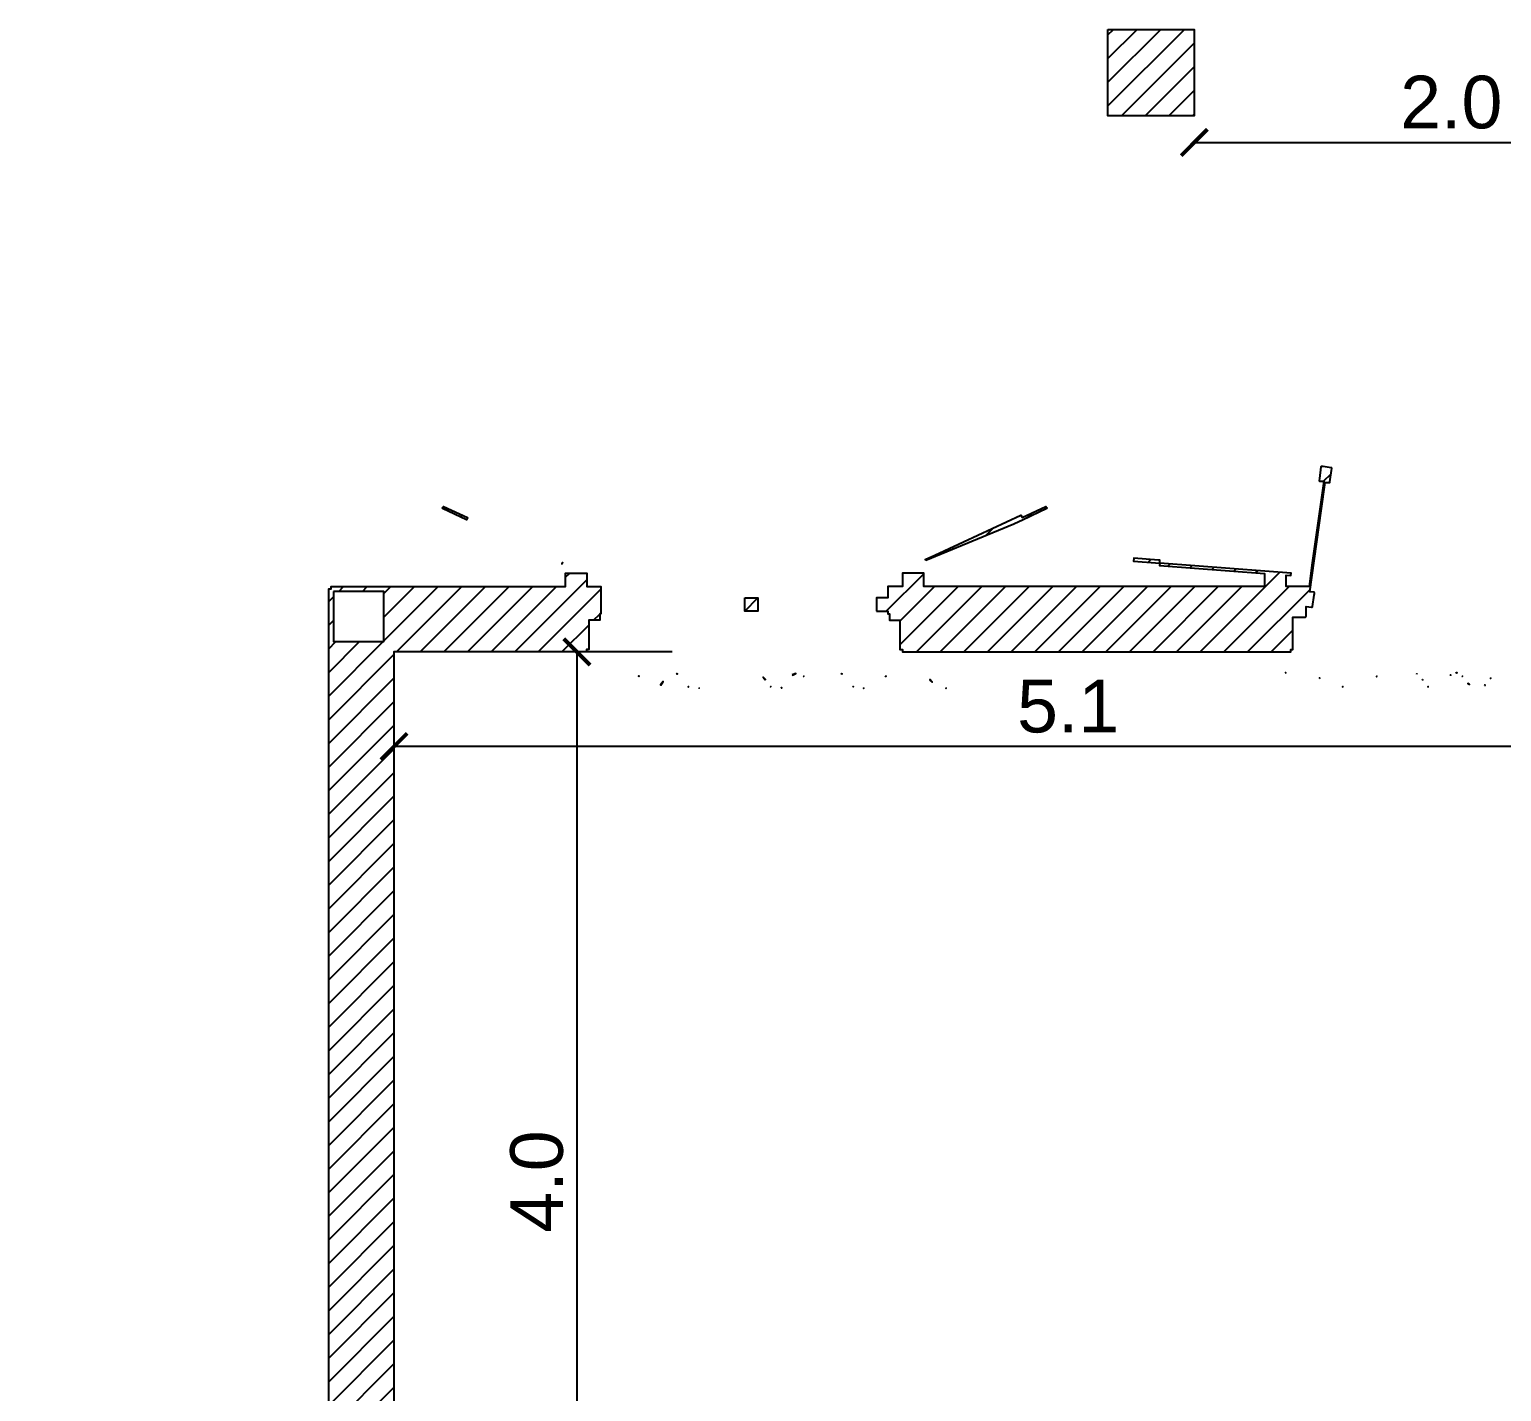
# Model space of a CAD drawing. Header units: metres. Extents: x -155 to -31, y -2 to 38.
# Drawn here: x -116.29 to -110.7, y 15.15 to 20.32 of the extents above; entities that cross this region are included whole.
import ezdxf

# ---------------------------------------------------------------- set-up
doc = ezdxf.new("R2010")
doc.units = ezdxf.units.M
doc.layers.add('DİMENSİONS', color=1, linetype='Continuous', true_color=0xff0000)
doc.layers.add('Layer 03$KAT1_MOBILYA', color=9, linetype='Continuous', true_color=0xc0c0c0)
doc.layers.add('Layer 03$KAT1_DUVAR', color=7, linetype='Continuous')
doc.styles.add('Default', font='arial.ttf')
doc.dimstyles.new('Default', dxfattribs={"dimscale": 2, "dimtxt": 0.1, "dimasz": 0.1, "dimexe": 0.05, "dimexo": 0.05, "dimgap": 0.025, "dimtad": 1, "dimtoh": 1, "dimzin": 1, "dimdsep": 46, "dimtxsty": 'Default', "dimcen": 0.05, "dimazin": 1, "dimtfac": 1, "dimtdec": 4, "dimtix": 1, "dimtofl": 0, "dimtmove": 1, "dimatfit": 3, "dimfxl": 0.1, "dimtolj": 1, "dimtzin": 1, "dimarcsym": 0})
pattern_1 = [(45, (-109.91591, 9.92203), (-0.04490128, 0.04490128), [])]
pattern_2 = [(135, (-109.91591, 9.92203), (-0.0449013, -0.0449013), [])]

# ---------------------------------------------------------------- blocks, each defined once
blk = doc.blocks.new('_ArchTick')
at = {"color": 0, "linetype": 'ByBlock', "const_width": 0.15}
blk.add_lwpolyline([(-0.5, -0.5), (0.5, 0.5)], dxfattribs=at)
blk = doc.blocks.new('*D65')
at = {"layer": 'Defpoints', "color": 0}
for p in [(-111.8688, 19.8948), (-109.9165, 19.8948), (-109.9165, 19.8948)]:
    blk.add_point(p, dxfattribs=at)
at = {"layer": 'DİMENSİONS', "color": 0, "lineweight": -2}
for p, q in [((-111.8688, 19.9948), (-111.8688, 19.9948)), ((-109.9165, 19.9948), (-109.9165, 19.9948)), ((-111.8688, 19.8948), (-109.9165, 19.8948))]:
    blk.add_line(p, q, dxfattribs=at)
at = {"layer": 'DİMENSİONS', "color": 0, "lineweight": -2, "xscale": 0.1, "yscale": 0.1, "zscale": 0.1, "rotation": 180}
blk.add_blockref('_ArchTick', (-111.8688, 19.8948), dxfattribs=at)
at = {"layer": 'DİMENSİONS', "color": 0, "lineweight": -2, "xscale": 0.1, "yscale": 0.1, "zscale": 0.1}
blk.add_blockref('_ArchTick', (-109.9165, 19.8948), dxfattribs=at)
at = {"layer": 'DİMENSİONS', "color": 0, "insert": (-110.8927, 20.0469), "char_height": 0.2, "attachment_point": 5, "style": 'Default'}
blk.add_mtext('\\A1;2.0', dxfattribs=at)
blk = doc.blocks.new('*D70')
at = {"layer": 'Defpoints', "color": 0}
for p in [(-114.9089, 17.6007), (-114.9089, 17.6007), (-109.7868, 17.6007)]:
    blk.add_point(p, dxfattribs=at)
at = {"layer": 'DİMENSİONS', "color": 0, "lineweight": -2}
for p, q in [((-109.7868, 17.6007), (-114.9089, 17.6007)), ((-114.9089, 17.5007), (-114.9089, 17.5007)), ((-109.7868, 17.5007), (-109.7868, 17.5007))]:
    blk.add_line(p, q, dxfattribs=at)
at = {"layer": 'DİMENSİONS', "color": 0, "lineweight": -2, "xscale": 0.1, "yscale": 0.1, "zscale": 0.1, "rotation": 180}
blk.add_blockref('_ArchTick', (-114.9089, 17.6007), dxfattribs=at)
at = {"layer": 'DİMENSİONS', "color": 0, "lineweight": -2, "xscale": 0.1, "yscale": 0.1, "zscale": 0.1}
blk.add_blockref('_ArchTick', (-109.7868, 17.6007), dxfattribs=at)
at = {"layer": 'DİMENSİONS', "color": 0, "insert": (-112.3479, 17.7528), "char_height": 0.2, "attachment_point": 5, "style": 'Default'}
blk.add_mtext('\\A1;5.1', dxfattribs=at)
blk = doc.blocks.new('*D71')
at = {"layer": 'Defpoints', "color": 0}
for p in [(-113.7516, 17.9599), (-114.2139, 13.9379), (-113.7516, 13.9379)]:
    blk.add_point(p, dxfattribs=at)
at = {"layer": 'DİMENSİONS', "color": 0, "lineweight": -2}
for p, q in [((-113.8516, 17.9599), (-114.3139, 17.9599)), ((-114.2139, 17.9599), (-114.2139, 13.9379)), ((-113.8516, 13.9379), (-114.3139, 13.9379))]:
    blk.add_line(p, q, dxfattribs=at)
at = {"layer": 'DİMENSİONS', "color": 0, "lineweight": -2, "xscale": 0.1, "yscale": 0.1, "zscale": 0.1}
for p, rotation in [((-114.2139, 17.9599), 90), ((-114.2139, 13.9379), 270)]:
    blk.add_blockref('_ArchTick', p, dxfattribs=dict(at, rotation=rotation))
at = {"layer": 'DİMENSİONS', "color": 0, "insert": (-114.366, 15.9489), "char_height": 0.2, "attachment_point": 5, "rotation": 90, "style": 'Default'}
blk.add_mtext('\\A1;4.0', dxfattribs=at)

msp = doc.modelspace()

# ---------------------------------------------------------------- hatches: boundary and pattern name
at = {"layer": 'Layer 03$KAT1_DUVAR'}
h = msp.add_hatch(dxfattribs=at)
h.set_pattern_fill('ANSI31', scale=0.02, style=0, pattern_type=2)
h.set_pattern_definition(pattern_1)
h.paths.add_polyline_path([(-112.1969, 20.324), (-111.8688, 20.324), (-111.8688, 19.9959), (-112.1969, 19.9959)], flags=0)
h = msp.add_hatch(dxfattribs=at)
h.set_pattern_fill('ANSI31', scale=0.02, style=0, pattern_type=2)
h.set_pattern_definition(pattern_1)
h.paths.add_polyline_path([(-113.0762, 18.1142), (-113.0326, 18.1142), (-113.0326, 18.105), (-113.0266, 18.105), (-113.0266, 18.0803), (-112.9869, 18.0803), (-112.9869, 17.9693), (-112.9775, 17.9693), (-112.9774, 17.9599), (-111.5025, 17.9599), (-111.5025, 17.9693), (-111.494, 17.9693), (-111.494, 18.0922), (-111.4471, 18.0922), (-111.447, 18.0924), (-111.4463, 18.093), (-111.4461, 18.0932), (-111.4455, 18.0939), (-111.4455, 18.0947), (-111.4446, 18.0955), (-111.4446, 18.1329), (-111.4233, 18.1299), (-111.4217, 18.1299), (-111.4216, 18.1301), (-111.4209, 18.1308), (-111.42, 18.1316), (-111.42, 18.1324), (-111.4137, 18.1751), (-111.4127, 18.1824), (-111.4127, 18.1849), (-111.4142, 18.1864), (-111.4303, 18.1886), (-111.386, 18.5042), (-111.3721, 18.6031), (-111.3544, 18.6031), (-111.3544, 18.6039), (-111.3536, 18.6047), (-111.3536, 18.6055), (-111.3473, 18.6489), (-111.3462, 18.6564), (-111.3462, 18.658), (-111.3464, 18.6581), (-111.3471, 18.6588), (-111.3479, 18.6597), (-111.3487, 18.6597), (-111.3795, 18.6639), (-111.3848, 18.6646), (-111.3864, 18.6646), (-111.3879, 18.6631), (-111.3937, 18.6187), (-111.3946, 18.6113), (-111.3946, 18.6096), (-111.3938, 18.6088), (-111.393, 18.608), (-111.3772, 18.608), (-111.4219, 18.2901), (-111.4326, 18.208), (-111.5205, 18.208), (-111.5205, 18.2512), (-111.502, 18.2498), (-111.5017, 18.253), (-111.501, 18.2594), (-111.6012, 18.267), (-112.0003, 18.2974), (-111.9992, 18.308), (-112.0054, 18.3085), (-112.0988, 18.3156), (-112.0999, 18.305), (-112.0003, 18.2974), (-112.0012, 18.2878), (-111.6018, 18.2574), (-111.6018, 18.208), (-112.8968, 18.208), (-112.8968, 18.2594), (-112.9771, 18.2594), (-112.9771, 18.2296), (-112.9777, 18.208), (-113.0326, 18.208), (-113.0326, 18.165), (-113.0762, 18.165)], flags=0)
h = msp.add_hatch(dxfattribs=at)
h.set_pattern_fill('ANSI31', scale=0.02, style=0, pattern_type=2)
h.set_pattern_definition(pattern_1)
h.paths.add_polyline_path([(-114.7227, 18.5084), (-114.7204, 18.5127), (-114.6299, 18.4706), (-114.6335, 18.4619), (-114.7246, 18.5043)], flags=0)
h = msp.add_hatch(dxfattribs=at)
h.set_pattern_fill('ANSI31', scale=0.02, style=0, pattern_type=2)
h.set_pattern_definition(pattern_1)
h.paths.add_polyline_path([(-112.8889, 18.3073), (-112.8906, 18.311), (-112.8907, 18.3113), (-112.8549, 18.3276), (-112.5282, 18.4799), (-112.5233, 18.4706), (-112.4328, 18.5127), (-112.4305, 18.5084), (-112.4285, 18.5043), (-112.5186, 18.4619), (-112.5188, 18.4622), (-112.5544, 18.4456)], flags=0)
h = msp.add_hatch(dxfattribs=at)
h.set_pattern_fill('ANSI31', scale=0.02, style=0, pattern_type=2)
h.set_pattern_definition(pattern_1)
h.paths.add_polyline_path([(-114.2694, 18.2931), (-114.2686, 18.2985), (-114.2713, 18.294)], flags=0)
h = msp.add_hatch(dxfattribs=at)
h.set_pattern_fill('ANSI31', scale=0.02, style=0, pattern_type=2)
h.set_pattern_definition(pattern_1)
h.paths.add_polyline_path([(-114.2686, 18.2985), (-114.2685, 18.2991), (-114.2689, 18.299)], flags=0)
h = msp.add_hatch(dxfattribs=at)
h.set_pattern_fill('ANSI31', scale=0.02, style=0, pattern_type=2)
h.set_pattern_definition(pattern_1)
h.paths.add_polyline_path([(-115.1568, 18.1992), (-115.1476, 18.1992), (-115.1476, 18.208), (-114.2568, 18.208), (-114.2568, 18.2594), (-114.1765, 18.2594), (-114.1765, 18.208), (-114.1225, 18.208), (-114.1225, 18.199), (-114.1225, 18.1066), (-114.1225, 18.105), (-114.1271, 18.105), (-114.1271, 18.0803), (-114.1688, 18.0803), (-114.1688, 17.9693), (-114.1771, 17.9693), (-114.1774, 17.9599), (-114.9089, 17.9599), (-114.9089, 13.9384), (-113.388, 13.9384), (-113.388, 13.9379), (-110.8674, 13.9379), (-110.8674, 13.9294), (-110.8588, 13.9294), (-110.8588, 13.2879), (-110.768, 13.2879), (-110.768, 14.0458), (-110.726, 14.0458), (-110.726, 13.1524), (-110.7293, 13.1524), (-110.7293, 13.0499), (-110.739, 13.0499), (-110.739, 13.0192), (-110.7479, 13.019), (-110.7479, 13.01), (-111.1275, 13.01), (-111.1275, 13.0192), (-111.137, 13.0192), (-111.137, 13.76), (-114.9089, 13.76), (-114.9089, 13.2193), (-114.9175, 13.2193), (-114.9175, 13.2099), (-115.909, 13.2099), (-115.909, 12.8493), (-115.9176, 12.8493), (-115.9176, 12.84), (-115.9389, 12.84), (-115.9389, 12.7943), (-115.9479, 12.7943), (-116.0614, 12.7943), (-116.0614, 12.7492), (-116.0868, 12.7492), (-116.0868, 12.7943), (-116.1569, 12.7943), (-116.1569, 12.8493), (-116.161, 12.8488), (-116.1943, 13.0745), (-116.2886, 13.7138), (-116.2935, 13.7467), (-116.2934, 13.7467), (-116.2935, 13.7478), (-116.2864, 13.7475), (-116.284, 13.7478), (-116.2767, 13.6988), (-116.278, 13.6985), (-116.2507, 13.5221), (-116.1798, 13.0408), (-116.1569, 13.0424), (-116.1569, 13.4494), (-116.1475, 13.4494), (-116.1475, 13.458), (-115.4616, 13.458), (-115.1568, 13.462)], flags=0)
h.paths.add_polyline_path([(-115.1388, 13.8992), (-115.1388, 13.7994), (-114.9474, 13.7994), (-114.9474, 13.8992)], flags=0)
h.paths.add_polyline_path([(-115.1388, 18.19), (-115.1388, 17.9994), (-114.9474, 17.9994), (-114.9474, 18.19)], flags=0)
h.paths.add_polyline_path([(-116.1389, 13.44), (-116.1389, 13.2494), (-115.9475, 13.2494), (-115.9475, 13.44)], flags=0)
h = msp.add_hatch(dxfattribs=at)
h.set_pattern_fill('ANSI31', scale=0.02, style=0, pattern_type=2)
h.set_pattern_definition(pattern_1)
h.paths.add_polyline_path([(-113.5766, 18.165), (-113.5267, 18.165), (-113.5267, 18.1142), (-113.5766, 18.1142)], flags=0)
at = {"layer": 'Layer 03$KAT1_MOBILYA'}
h = msp.add_hatch(dxfattribs=at)
h.set_pattern_fill('ANSI31', scale=0.02, angle=90, style=0, pattern_type=2)
h.set_pattern_definition(pattern_2)
h.paths.add_polyline_path([(-113.9785, 17.8668), (-113.9776, 17.8676), (-113.9801, 17.8678), (-113.9787, 17.8669)], flags=0)
h = msp.add_hatch(dxfattribs=at)
h.set_pattern_fill('ANSI31', scale=0.02, angle=90, style=0, pattern_type=2)
h.set_pattern_definition(pattern_2)
h.paths.add_polyline_path([(-113.895, 17.8336), (-113.895, 17.8335), (-113.8863, 17.8476), (-113.8962, 17.8345), (-113.8962, 17.8345)], flags=0)
h = msp.add_hatch(dxfattribs=at)
h.set_pattern_fill('ANSI31', scale=0.02, angle=90, style=0, pattern_type=2)
h.set_pattern_definition(pattern_2)
h.paths.add_polyline_path([(-113.832, 17.8773), (-113.8319, 17.8773), (-113.8326, 17.876), (-113.8326, 17.8759), (-113.8339, 17.8776), (-113.8322, 17.8774)], flags=0)
h = msp.add_hatch(dxfattribs=at)
h.set_pattern_fill('ANSI31', scale=0.02, angle=90, style=0, pattern_type=2)
h.set_pattern_definition(pattern_2)
h.paths.add_polyline_path([(-113.4994, 17.8541), (-113.4982, 17.8551), (-113.5067, 17.864)], flags=0)
h = msp.add_hatch(dxfattribs=at)
h.set_pattern_fill('ANSI31', scale=0.02, angle=90, style=0, pattern_type=2)
h.set_pattern_definition(pattern_2)
h.paths.add_polyline_path([(-113.396, 17.873), (-113.3951, 17.8718), (-113.383, 17.8781), (-113.396, 17.873)], flags=0)
h = msp.add_hatch(dxfattribs=at)
h.set_pattern_fill('ANSI31', scale=0.02, angle=90, style=0, pattern_type=2)
h.set_pattern_definition(pattern_2)
h.paths.add_polyline_path([(-113.3538, 17.8671), (-113.3525, 17.8676), (-113.3534, 17.8668), (-113.3536, 17.8669)], flags=0)
h = msp.add_hatch(dxfattribs=at)
h.set_pattern_fill('ANSI31', scale=0.02, angle=90, style=0, pattern_type=2)
h.set_pattern_definition(pattern_2)
h.paths.add_polyline_path([(-113.2074, 17.8774), (-113.2068, 17.8773), (-113.2077, 17.876), (-113.2077, 17.8759), (-113.2096, 17.8777)], flags=0)
h = msp.add_hatch(dxfattribs=at)
h.set_pattern_fill('ANSI31', scale=0.02, angle=90, style=0, pattern_type=2)
h.set_pattern_definition(pattern_2)
h.paths.add_polyline_path([(-113.0427, 17.8678), (-113.0399, 17.8676), (-113.041, 17.8668), (-113.0413, 17.8669)], flags=0)
h = msp.add_hatch(dxfattribs=at)
h.set_pattern_fill('ANSI31', scale=0.02, angle=90, style=0, pattern_type=2)
h.set_pattern_definition(pattern_2)
h.paths.add_polyline_path([(-112.8743, 17.8541), (-112.8651, 17.8448), (-112.8731, 17.855)], flags=0)
h = msp.add_hatch(dxfattribs=at)
h.set_pattern_fill('ANSI31', scale=0.02, angle=90, style=0, pattern_type=2)
h.set_pattern_definition(pattern_2)
h.paths.add_polyline_path([(-111.5226, 17.8802), (-111.5209, 17.8807), (-111.5226, 17.8817)], flags=0)
h = msp.add_hatch(dxfattribs=at)
h.set_pattern_fill('ANSI31', scale=0.02, angle=90, style=0, pattern_type=2)
h.set_pattern_definition(pattern_2)
h.paths.add_polyline_path([(-111.3934, 17.8596), (-111.3926, 17.8605), (-111.3937, 17.8616)], flags=0)
h = msp.add_hatch(dxfattribs=at)
h.set_pattern_fill('ANSI31', scale=0.02, angle=90, style=0, pattern_type=2)
h.set_pattern_definition(pattern_2)
h.paths.add_polyline_path([(-111.1761, 17.8669), (-111.1759, 17.8668), (-111.175, 17.8677), (-111.1764, 17.867)], flags=0)
h = msp.add_hatch(dxfattribs=at)
h.set_pattern_fill('ANSI31', scale=0.02, angle=90, style=0, pattern_type=2)
h.set_pattern_definition(pattern_2)
h.paths.add_polyline_path([(-111.0242, 17.876), (-111.0236, 17.8773), (-111.0241, 17.8774)], flags=0)
h = msp.add_hatch(dxfattribs=at)
h.set_pattern_fill('ANSI31', scale=0.02, angle=90, style=0, pattern_type=2)
h.set_pattern_definition(pattern_2)
h.paths.add_polyline_path([(-111.0015, 17.8551), (-111.0006, 17.854), (-111.0026, 17.854)], flags=0)
h = msp.add_hatch(dxfattribs=at)
h.set_pattern_fill('ANSI31', scale=0.02, angle=90, style=0, pattern_type=2)
h.set_pattern_definition(pattern_2)
h.paths.add_polyline_path([(-110.8955, 17.8727), (-110.8952, 17.873), (-110.8943, 17.8718), (-110.8959, 17.8721)], flags=0)
h = msp.add_hatch(dxfattribs=at)
h.set_pattern_fill('ANSI31', scale=0.02, angle=90, style=0, pattern_type=2)
h.set_pattern_definition(pattern_2)
h.paths.add_polyline_path([(-110.8759, 17.8789), (-110.8726, 17.8817), (-110.8709, 17.8807), (-110.8726, 17.8802)], flags=0)
h = msp.add_hatch(dxfattribs=at)
h.set_pattern_fill('ANSI31', scale=0.02, angle=90, style=0, pattern_type=2)
h.set_pattern_definition(pattern_2)
h.paths.add_polyline_path([(-110.8514, 17.867), (-110.85, 17.8677), (-110.8509, 17.8668), (-110.8511, 17.8669)], flags=0)
h = msp.add_hatch(dxfattribs=at)
h.set_pattern_fill('ANSI31', scale=0.02, angle=90, style=0, pattern_type=2)
h.set_pattern_definition(pattern_2)
h.paths.add_polyline_path([(-110.8281, 17.8411), (-110.824, 17.8369), (-110.8293, 17.8402)], flags=0)
h = msp.add_hatch(dxfattribs=at)
h.set_pattern_fill('ANSI31', scale=0.02, angle=90, style=0, pattern_type=2)
h.set_pattern_definition(pattern_2)
h.paths.add_polyline_path([(-110.7437, 17.8616), (-110.7433, 17.8597), (-110.7426, 17.8605), (-110.7426, 17.8605)], flags=0)
h = msp.add_hatch(dxfattribs=at)
h.set_pattern_fill('ANSI31', scale=0.02, angle=90, style=0, pattern_type=2)
h.set_pattern_definition(pattern_2)
h.paths.add_polyline_path([(-113.7914, 17.8278), (-113.7911, 17.8273), (-113.7903, 17.8269), (-113.7899, 17.8285)], flags=0)
h = msp.add_hatch(dxfattribs=at)
h.set_pattern_fill('ANSI31', scale=0.02, angle=90, style=0, pattern_type=2)
h.set_pattern_definition(pattern_2)
h.paths.add_polyline_path([(-113.7503, 17.8234), (-113.7491, 17.822), (-113.7491, 17.822), (-113.7497, 17.8218)], flags=0)
h = msp.add_hatch(dxfattribs=at)
h.set_pattern_fill('ANSI31', scale=0.02, angle=90, style=0, pattern_type=2)
h.set_pattern_definition(pattern_2)
h.paths.add_polyline_path([(-113.4787, 17.8278), (-113.4783, 17.8273), (-113.4774, 17.8285)], flags=0)
h = msp.add_hatch(dxfattribs=at)
h.set_pattern_fill('ANSI31', scale=0.02, angle=90, style=0, pattern_type=2)
h.set_pattern_definition(pattern_2)
h.paths.add_polyline_path([(-113.4368, 17.822), (-113.4364, 17.8225), (-113.436, 17.823), (-113.4376, 17.8233), (-113.4374, 17.8218)], flags=0)
h = msp.add_hatch(dxfattribs=at)
h.set_pattern_fill('ANSI31', scale=0.02, angle=90, style=0, pattern_type=2)
h.set_pattern_definition(pattern_2)
h.paths.add_polyline_path([(-113.166, 17.8273), (-113.1651, 17.8285), (-113.1652, 17.8269)], flags=0)
h = msp.add_hatch(dxfattribs=at)
h.set_pattern_fill('ANSI31', scale=0.02, angle=90, style=0, pattern_type=2)
h.set_pattern_definition(pattern_2)
h.paths.add_polyline_path([(-113.1252, 17.8234), (-113.1249, 17.8218), (-113.1243, 17.822)], flags=0)
h = msp.add_hatch(dxfattribs=at)
h.set_pattern_fill('ANSI31', scale=0.02, angle=90, style=0, pattern_type=2)
h.set_pattern_definition(pattern_2)
h.paths.add_polyline_path([(-112.8126, 17.8234), (-112.8123, 17.8218), (-112.8117, 17.822)], flags=0)
h = msp.add_hatch(dxfattribs=at)
h.set_pattern_fill('ANSI31', scale=0.02, angle=90, style=0, pattern_type=2)
h.set_pattern_definition(pattern_2)
h.paths.add_polyline_path([(-111.3059, 17.8273), (-111.3051, 17.8269), (-111.305, 17.8285), (-111.3062, 17.8276)], flags=0)
h = msp.add_hatch(dxfattribs=at)
h.set_pattern_fill('ANSI31', scale=0.02, angle=90, style=0, pattern_type=2)
h.set_pattern_definition(pattern_2)
h.paths.add_polyline_path([(-110.9809, 17.8273), (-110.9802, 17.8269), (-110.98, 17.8285), (-110.9812, 17.8276)], flags=0)
h = msp.add_hatch(dxfattribs=at)
h.set_pattern_fill('ANSI31', scale=0.02, angle=90, style=0, pattern_type=2)
h.set_pattern_definition(pattern_2)
h.paths.add_polyline_path([(-110.7661, 17.832), (-110.7643, 17.8336), (-110.7643, 17.8336), (-110.7654, 17.8345), (-110.7654, 17.8345)], flags=0)

# ---------------------------------------------------------------- linework, layer by layer
at = {"layer": 'Layer 03$KAT1_DUVAR'}
for points in [[(-112.1969, 20.324), (-111.8688, 20.324), (-111.8688, 19.9959), (-112.1969, 19.9959)], [(-113.0762, 18.1142), (-113.0326, 18.1142), (-113.0326, 18.105), (-113.0266, 18.105), (-113.0266, 18.0803), (-112.9869, 18.0803), (-112.9869, 17.9693), (-112.9775, 17.9693), (-112.9774, 17.9599), (-111.5025, 17.9599), (-111.5025, 17.9693), (-111.494, 17.9693), (-111.494, 18.0922), (-111.4471, 18.0922), (-111.447, 18.0924), (-111.4463, 18.093), (-111.4461, 18.0932), (-111.4455, 18.0939), (-111.4455, 18.0947), (-111.4446, 18.0955), (-111.4446, 18.1329), (-111.4233, 18.1299), (-111.4217, 18.1299), (-111.4216, 18.1301), (-111.4209, 18.1308), (-111.42, 18.1316), (-111.42, 18.1324), (-111.4137, 18.1751), (-111.4127, 18.1824), (-111.4127, 18.1849), (-111.4142, 18.1864), (-111.4303, 18.1886), (-111.386, 18.5042), (-111.3721, 18.6031), (-111.3544, 18.6031), (-111.3544, 18.6039), (-111.3536, 18.6047), (-111.3536, 18.6055), (-111.3473, 18.6489), (-111.3462, 18.6564), (-111.3462, 18.658), (-111.3464, 18.6581), (-111.3471, 18.6588), (-111.3479, 18.6597), (-111.3487, 18.6597), (-111.3795, 18.6639), (-111.3848, 18.6646), (-111.3864, 18.6646), (-111.3879, 18.6631), (-111.3937, 18.6187), (-111.3946, 18.6113), (-111.3946, 18.6096), (-111.3938, 18.6088), (-111.393, 18.608), (-111.3772, 18.608), (-111.4219, 18.2901), (-111.4326, 18.208), (-111.5205, 18.208), (-111.5205, 18.2512), (-111.502, 18.2498), (-111.5017, 18.253), (-111.501, 18.2594), (-111.6012, 18.267), (-112.0003, 18.2974), (-111.9992, 18.308), (-112.0054, 18.3085), (-112.0988, 18.3156), (-112.0999, 18.305), (-112.0003, 18.2974), (-112.0012, 18.2878), (-111.6018, 18.2574), (-111.6018, 18.208), (-112.8968, 18.208), (-112.8968, 18.2594), (-112.9771, 18.2594), (-112.9771, 18.2296), (-112.9777, 18.208), (-113.0326, 18.208), (-113.0326, 18.165), (-113.0762, 18.165)], [(-114.7227, 18.5084), (-114.7204, 18.5127), (-114.6299, 18.4706), (-114.6335, 18.4619), (-114.7246, 18.5043)], [(-112.8889, 18.3073), (-112.8906, 18.311), (-112.8907, 18.3113), (-112.8549, 18.3276), (-112.5282, 18.4799), (-112.5233, 18.4706), (-112.4328, 18.5127), (-112.4305, 18.5084), (-112.4285, 18.5043), (-112.5186, 18.4619), (-112.5188, 18.4622), (-112.5544, 18.4456)], [(-114.2694, 18.2931), (-114.2686, 18.2985), (-114.2713, 18.294)], [(-114.2686, 18.2985), (-114.2685, 18.2991), (-114.2689, 18.299)], [(-115.1388, 18.19), (-115.1388, 17.9994), (-114.9474, 17.9994), (-114.9474, 18.19)], [(-113.5766, 18.165), (-113.5267, 18.165), (-113.5267, 18.1142), (-113.5766, 18.1142)]]:
    msp.add_lwpolyline(points, close=True, dxfattribs=at)
msp.add_lwpolyline([(-115.1568, 13.462), (-115.1568, 18.1992), (-115.1476, 18.1992), (-115.1476, 18.208), (-114.2568, 18.208), (-114.2568, 18.2594), (-114.1765, 18.2594), (-114.1765, 18.208), (-114.1225, 18.208), (-114.1225, 18.199), (-114.1225, 18.1066), (-114.1225, 18.105), (-114.1271, 18.105), (-114.1271, 18.0803), (-114.1688, 18.0803), (-114.1688, 17.9693), (-114.1771, 17.9693), (-114.1774, 17.9599), (-114.9089, 17.9599), (-114.9089, 13.9384)], dxfattribs=at)
at = {"layer": 'Layer 03$KAT1_MOBILYA'}
for points in [[(-113.9785, 17.8668), (-113.9776, 17.8676), (-113.9801, 17.8678), (-113.9787, 17.8669)], [(-113.895, 17.8336), (-113.895, 17.8335), (-113.8863, 17.8476), (-113.8962, 17.8345), (-113.8962, 17.8345)], [(-113.832, 17.8773), (-113.8319, 17.8773), (-113.8326, 17.876), (-113.8326, 17.8759), (-113.8339, 17.8776), (-113.8322, 17.8774)], [(-113.4994, 17.8541), (-113.4982, 17.8551), (-113.5067, 17.864)], [(-113.396, 17.873), (-113.3951, 17.8718), (-113.383, 17.8781), (-113.396, 17.873)], [(-113.3538, 17.8671), (-113.3525, 17.8676), (-113.3534, 17.8668), (-113.3536, 17.8669)], [(-113.2074, 17.8774), (-113.2068, 17.8773), (-113.2077, 17.876), (-113.2077, 17.8759), (-113.2096, 17.8777)], [(-113.0427, 17.8678), (-113.0399, 17.8676), (-113.041, 17.8668), (-113.0413, 17.8669)], [(-112.8743, 17.8541), (-112.8651, 17.8448), (-112.8731, 17.855)], [(-111.5226, 17.8802), (-111.5209, 17.8807), (-111.5226, 17.8817)], [(-111.3934, 17.8596), (-111.3926, 17.8605), (-111.3937, 17.8616)], [(-111.1761, 17.8669), (-111.1759, 17.8668), (-111.175, 17.8677), (-111.1764, 17.867)], [(-111.0242, 17.876), (-111.0236, 17.8773), (-111.0241, 17.8774)], [(-111.0015, 17.8551), (-111.0006, 17.854), (-111.0026, 17.854)], [(-110.8955, 17.8727), (-110.8952, 17.873), (-110.8943, 17.8718), (-110.8959, 17.8721)], [(-110.8759, 17.8789), (-110.8726, 17.8817), (-110.8709, 17.8807), (-110.8726, 17.8802)], [(-110.8514, 17.867), (-110.85, 17.8677), (-110.8509, 17.8668), (-110.8511, 17.8669)], [(-110.8281, 17.8411), (-110.824, 17.8369), (-110.8293, 17.8402)], [(-110.7437, 17.8616), (-110.7433, 17.8597), (-110.7426, 17.8605), (-110.7426, 17.8605)], [(-113.7914, 17.8278), (-113.7911, 17.8273), (-113.7903, 17.8269), (-113.7899, 17.8285)], [(-113.7503, 17.8234), (-113.7491, 17.822), (-113.7491, 17.822), (-113.7497, 17.8218)], [(-113.4787, 17.8278), (-113.4783, 17.8273), (-113.4774, 17.8285)], [(-113.4368, 17.822), (-113.4364, 17.8225), (-113.436, 17.823), (-113.4376, 17.8233), (-113.4374, 17.8218)], [(-113.166, 17.8273), (-113.1651, 17.8285), (-113.1652, 17.8269)], [(-113.1252, 17.8234), (-113.1249, 17.8218), (-113.1243, 17.822)], [(-112.8126, 17.8234), (-112.8123, 17.8218), (-112.8117, 17.822)], [(-111.3059, 17.8273), (-111.3051, 17.8269), (-111.305, 17.8285), (-111.3062, 17.8276)], [(-110.9809, 17.8273), (-110.9802, 17.8269), (-110.98, 17.8285), (-110.9812, 17.8276)], [(-110.7661, 17.832), (-110.7643, 17.8336), (-110.7643, 17.8336), (-110.7654, 17.8345), (-110.7654, 17.8345)]]:
    msp.add_lwpolyline(points, close=True, dxfattribs=at)

# ---------------------------------------------------------------- dimensions: what is measured, and where the dimension line sits
at = {"layer": 'DİMENSİONS'}
dim = msp.add_linear_dim(base=(-109.9165, 19.8948, 0.5549), p1=(-111.8688, 19.8948, 0.5549), p2=(-109.9165, 19.8948, 0.5549), text='2.0', dimstyle='Default', override={"dimscale": 2, "dimasz": 0.05, "dimtih": 0, "dimtoh": 0, "dimdec": 1, "dimlfac": 1, "dimblk": 'ArchTick', "dimsah": 0}, dxfattribs=at)
dim.commit()
dim.dimension.update_dxf_attribs({"geometry": '*D65', "text_midpoint": (-110.8927, 20.0469, 0.5549)})
for base, p1, p2, angle, text, picture, middle in [((-114.2139, 13.9379, 0.5549), (-113.7516, 17.9599, 0.5549), (-113.7516, 13.9379, 0.5549), 270, '4.0', '*D71', (-114.366, 15.9489, 0.5549)), ((-114.9089, 17.6007, 0.5549), (-109.7868, 17.6007, 0.5549), (-114.9089, 17.6007, 0.5549), 180, '5.1', '*D70', (-112.3479, 17.7528, 0.5549))]:
    dim = msp.add_linear_dim(base=base, p1=p1, p2=p2, angle=angle, text=text, dimstyle='Default', override={"dimscale": 2, "dimasz": 0.05, "dimtih": 0, "dimtoh": 0, "dimdec": 1, "dimlfac": 1, "dimblk": 'ArchTick', "dimsah": 0}, dxfattribs=at)
    dim.commit()
    dim.dimension.update_dxf_attribs({"geometry": picture, "text_midpoint": middle})

doc.saveas('drawing.dxf')
